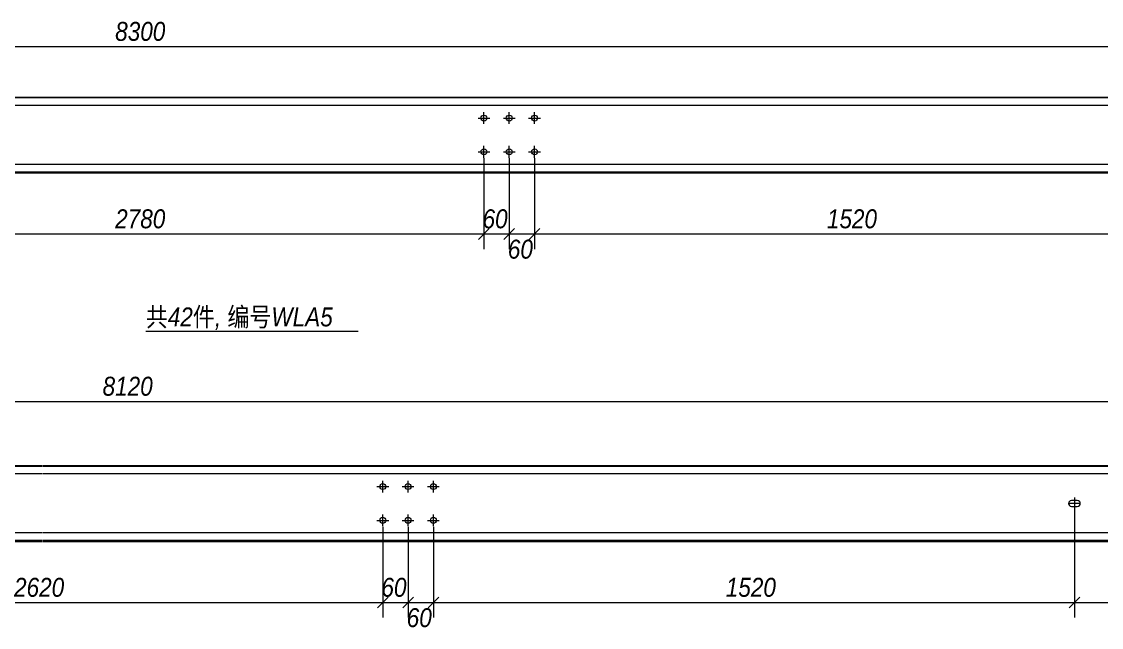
# Model space of a CAD drawing. Extents: x 857 to 4439, y -1249 to 4637.
# Drawn here: x 1708.6 to 1879.3, y 4434.8 to 4530.6 of the extents above; entities that cross this region are included whole.
import ezdxf

# ---------------------------------------------------------------- set-up
doc = ezdxf.new("R2010")
doc.units = 0
doc.header["$LTSCALE"] = 1000
doc.header["$MEASUREMENT"] = 0
doc.linetypes.add('XKITLINE00', pattern=[0])
doc.linetypes.add('XKITLINE02', pattern=[4, 2, -2])
for name, color, linetype, lineweight in [('Bolt', 7, 'Continuous', 0), ('OtherObjectType', 1, 'Continuous', 0), ('Part', 2, 'Continuous', 0), ('Z-DIMENSIONS', 1, 'Continuous', 0)]:
    doc.layers.add(name, color=color, linetype=linetype, lineweight=lineweight)
doc.styles.add('Arial Italic', font='ariali.ttf')

# ---------------------------------------------------------------- blocks, each defined once
blk = doc.blocks.new('屋面檩条A区二')
at = {"layer": 'Bolt', "color": 3, "linetype": 'XKITLINE00', "lineweight": 0}
for p, q in [((327.89, 292.25), (327.89, 294.11)), ((331.89, 292.25), (331.89, 294.11)), ((335.89, 292.25), (335.89, 294.11)), ((326.96, 293.18), (328.83, 293.18)), ((330.96, 293.18), (332.83, 293.18)), ((334.96, 293.18), (336.83, 293.18)), ((327.89, 286.91), (327.89, 288.78)), ((331.89, 286.91), (331.89, 288.78)), ((335.89, 286.91), (335.89, 288.78)), ((326.96, 287.85), (328.83, 287.85)), ((330.96, 287.85), (332.83, 287.85)), ((334.96, 287.85), (336.83, 287.85)), ((311.9, 233.96), (311.9, 235.83)), ((315.9, 233.96), (315.9, 235.83)), ((319.9, 233.96), (319.9, 235.83)), ((310.97, 234.9), (312.83, 234.9)), ((314.97, 234.9), (316.83, 234.9)), ((318.97, 234.9), (320.83, 234.9)), ((420.34, 232.41), (420.3, 232.23)), ((420.3, 232.23), (420.3, 232.23)), ((420.3, 232.23), (420.34, 232.05)), ((422.17, 232.23), (420.3, 232.23)), ((420.44, 232.56), (420.34, 232.41)), ((420.59, 232.66), (420.44, 232.56)), ((420.77, 232.7), (420.59, 232.66)), ((421.7, 232.7), (420.77, 232.7)), ((421.23, 233.16), (421.23, 231.3)), ((421.88, 232.66), (421.7, 232.7)), ((422.03, 232.56), (421.88, 232.66)), ((422.13, 232.41), (422.03, 232.56)), ((422.17, 232.23), (422.13, 232.41)), ((422.13, 232.05), (422.17, 232.23)), ((422.17, 232.23), (422.17, 232.23)), ((311.9, 228.63), (311.9, 230.5)), ((315.9, 228.63), (315.9, 230.5)), ((319.9, 228.63), (319.9, 230.5)), ((420.34, 232.05), (420.44, 231.9)), ((420.44, 231.9), (420.59, 231.8)), ((420.59, 231.8), (420.77, 231.76)), ((420.77, 231.76), (421.7, 231.76)), ((421.7, 231.76), (421.88, 231.8)), ((421.88, 231.8), (422.03, 231.9)), ((422.03, 231.9), (422.13, 232.05)), ((310.97, 229.56), (312.83, 229.56)), ((314.97, 229.56), (316.83, 229.56)), ((318.97, 229.56), (320.83, 229.56))]:
    blk.add_line(p, q, dxfattribs=at)
for centre in [(327.89, 293.18), (331.89, 293.18), (335.89, 293.18), (327.89, 287.85), (331.89, 287.85), (335.89, 287.85), (311.9, 234.9), (315.9, 234.9), (319.9, 234.9), (311.9, 229.56), (315.9, 229.56), (319.9, 229.56)]:
    blk.add_circle(centre, 0.467, dxfattribs=at)
at = {"layer": 'OtherObjectType', "color": 6, "linetype": 'XKITLINE00', "lineweight": 0}
blk.add_line((274.43, 259.48), (308, 259.48), dxfattribs=at)
at = {"layer": 'Part', "color": 2, "linetype": 'XKITLINE00', "lineweight": 0}
for p, q in [((36.19, 296.51), (273.99, 296.51)), ((274.09, 296.51), (511.89, 296.51)), ((273.99, 285.85), (36.19, 285.85)), ((511.89, 285.85), (274.09, 285.85)), ((36.19, 284.51), (273.99, 284.51)), ((274.09, 284.51), (511.89, 284.51)), ((34.87, 238.23), (258, 238.23)), ((258.1, 238.23), (509.23, 238.23)), ((258, 227.56), (34.87, 227.56)), ((509.23, 227.56), (258.1, 227.56)), ((34.87, 226.23), (258, 226.23)), ((258.1, 226.23), (509.23, 226.23))]:
    blk.add_line(p, q, dxfattribs=at)
at = {"layer": 'Part', "color": 7, "linetype": 'XKITLINE02', "lineweight": 0}
for p, q in [((273.99, 296.38), (36.19, 296.38)), ((511.89, 296.38), (274.09, 296.38)), ((273.99, 295.18), (36.19, 295.18)), ((511.89, 295.18), (274.09, 295.18)), ((273.99, 284.65), (36.19, 284.65)), ((511.89, 284.65), (274.09, 284.65)), ((258, 238.1), (34.87, 238.1)), ((509.23, 238.1), (258.1, 238.1)), ((258, 236.9), (34.87, 236.9)), ((509.23, 236.9), (258.1, 236.9)), ((258, 226.36), (34.87, 226.36)), ((509.23, 226.36), (258.1, 226.36))]:
    blk.add_line(p, q, dxfattribs=at)
at = {"layer": 'Z-DIMENSIONS', "color": 4, "linetype": 'XKITLINE00', "lineweight": 0}
for p, q in [((36.19, 304.49), (511.89, 304.49)), ((327.89, 286.85), (327.89, 272.45)), ((327.89, 286.85), (327.89, 272.45)), ((331.89, 286.85), (331.89, 272.45)), ((331.89, 286.85), (331.89, 272.45)), ((335.89, 286.85), (335.89, 272.45)), ((335.89, 286.85), (335.89, 272.45)), ((220.19, 274.85), (327.89, 274.85)), ((328.74, 275.7), (327.05, 274)), ((328.74, 275.7), (327.05, 274)), ((327.89, 274.85), (331.89, 274.85)), ((332.74, 275.7), (331.05, 274)), ((332.74, 275.7), (331.05, 274)), ((331.89, 274.85), (335.89, 274.85)), ((336.74, 275.7), (335.05, 274)), ((336.74, 275.7), (335.05, 274)), ((335.89, 274.85), (437.23, 274.85)), ((34.87, 248.37), (509.23, 248.37)), ((421.23, 231.23), (421.23, 214.17)), ((421.23, 231.23), (421.23, 214.17)), ((311.9, 228.56), (311.9, 214.17)), ((311.9, 228.56), (311.9, 214.17)), ((315.9, 228.56), (315.9, 214.17)), ((315.9, 228.56), (315.9, 214.17)), ((319.9, 228.56), (319.9, 214.17)), ((319.9, 228.56), (319.9, 214.17)), ((312.75, 217.42), (311.05, 215.72)), ((312.75, 217.42), (311.05, 215.72)), ((316.75, 217.42), (315.05, 215.72)), ((316.75, 217.42), (315.05, 215.72)), ((320.75, 217.42), (319.05, 215.72)), ((320.75, 217.42), (319.05, 215.72)), ((422.08, 217.42), (420.39, 215.72)), ((422.08, 217.42), (420.39, 215.72)), ((204.2, 216.57), (311.9, 216.57)), ((311.9, 216.57), (315.9, 216.57)), ((315.9, 216.57), (319.9, 216.57)), ((319.9, 216.57), (421.23, 216.57)), ((421.23, 216.57), (445.23, 216.57))]:
    blk.add_line(p, q, dxfattribs=at)
at = {"layer": 'Z-DIMENSIONS', "color": 3}
for p in [(327.89, 274.85), (327.89, 274.85), (331.89, 274.85), (331.89, 274.85), (335.89, 274.85), (335.89, 274.85), (311.9, 216.57), (311.9, 216.57), (315.9, 216.57), (315.9, 216.57), (319.9, 216.57), (319.9, 216.57), (421.23, 216.57), (421.23, 216.57)]:
    blk.add_point(p, dxfattribs=at)
at = {"layer": 'OtherObjectType', "color": 6, "style": 'Arial Italic', "width": 0.85}
blk.add_text('共42件, 编号WLA5', height=3, dxfattribs=at).set_placement((274.43, 260.23))
at = {"layer": 'Z-DIMENSIONS', "color": 3, "style": 'Arial Italic', "width": 0.85}
for s, p in [('8300', (269.59, 305.39)), ('2780', (269.59, 275.75)), ('60', (327.67, 275.75)), ('1520', (382.11, 275.75)), ('60', (331.67, 270.95)), ('8120', (267.6, 249.27)), ('2620', (253.6, 217.47)), ('60', (311.68, 217.47)), ('1520', (366.12, 217.47)), ('60', (315.68, 212.67))]:
    blk.add_text(s, height=3, dxfattribs=at).set_placement(p)

msp = doc.modelspace()

# ---------------------------------------------------------------- block references
msp.add_blockref('屋面檩条A区二', (1453.82, 4222.21))

doc.saveas('drawing.dxf')
